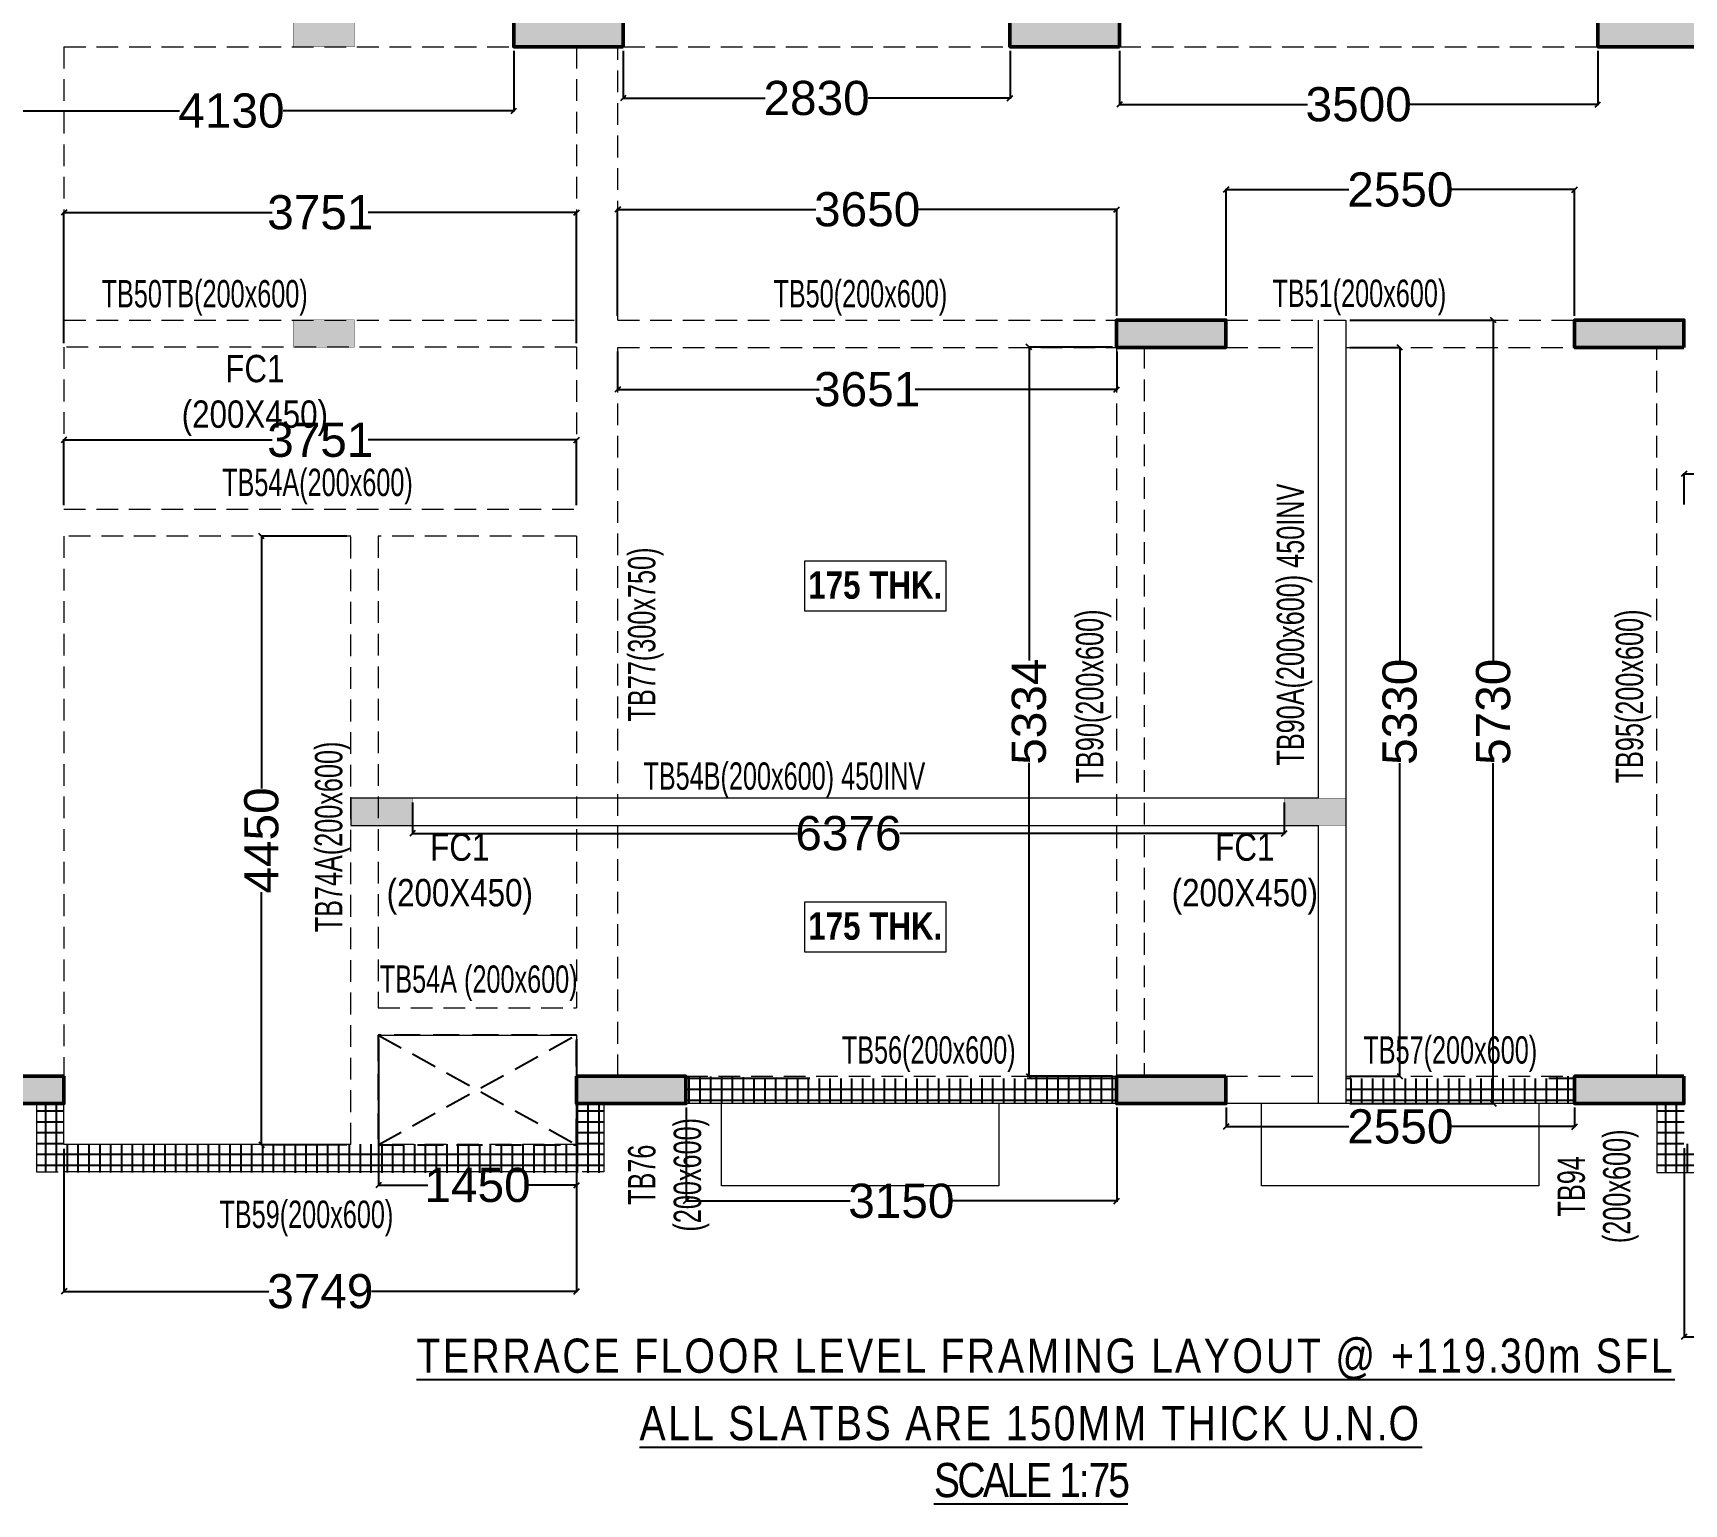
# Model space of a CAD drawing. Header units: millimetres. Extents: x 985 to 38342, y 12 to 70744.
# Drawn here: x 13029 to 25105, y 20298 to 31057 of the extents above; entities that cross this region are included whole.
import ezdxf
from ezdxf.enums import TextEntityAlignment as Align

# ---------------------------------------------------------------- set-up
doc = ezdxf.new("R2010")
doc.units = ezdxf.units.MM
doc.linetypes.add('DASHED', pattern=[0.75, 0.5, -0.25])
doc.linetypes.add('HIDDEN', pattern=[9.525, 6.35, -3.175])
for name, color, linetype, lineweight in [('A-CLMN', 5, 'Continuous', 50), ('A-CONC-PATT', 253, 'Continuous', 0), ('S - BEAM', 7, 'Continuous', 13), ('S - BEAM TXT', 30, 'Continuous', 13), ('S - SLAB TXT', 2, 'Continuous', 13)]:
    doc.layers.add(name, color=color, linetype=linetype, lineweight=lineweight)
for name, color, linetype in [('A-HATCH', 8, 'Continuous'), ('BAND DETAILS', 2, 'Continuous'), ('NON STR WALL', 4, 'Continuous'), ('S-DIM', 8, 'Continuous'), ('SL-FW-HIDDEN', 1, 'Continuous'), ('sub title', 22, 'Continuous')]:
    doc.layers.add(name, color=color, linetype=linetype)
doc.styles.add('meera', font='swissc.ttf', dxfattribs={"height": 0.15})
doc.styles.add('S - GRID TXT', font='ARIALNB.TTF')
doc.styles.add('SD', font='ARIALNB.TTF')
doc.styles.add('SOBHA', font='arial.ttf')
doc.styles.add('TITLE', font='tahoma.ttf')
doc.dimstyles.new('S--20', dxfattribs={"dimscale": 20, "dimtxt": 12.5, "dimasz": 2, "dimexe": 0.25, "dimexo": 1.5, "dimgap": 0.1, "dimtad": 0, "dimdec": 0, "dimrnd": 0.0005, "dimzin": 0, "dimdsep": 46, "dimtxsty": 'SOBHA', "dimblk": 'OBLIQUE', "dimcen": 0.09, "dimclrd": 8, "dimclre": 8, "dimclrt": 4, "dimadec": 0, "dimazin": 0, "dimtfac": 1, "dimtdec": 0, "dimtofl": 0, "dimtmove": 0, "dimatfit": 3, "dimfxl": 0.18, "dimtolj": 1, "dimtzin": 0, "dimlwd": -1, "dimlwe": -1, "dimarcsym": 0})
pattern_1 = [(0, (-329675.86, 2225829.38), (0, 79.375), []), (90, (-329675.86, 2225829.38), (-79.375, 5e-15), [])]

# ---------------------------------------------------------------- blocks, each defined once
blk = doc.blocks.new('*U52')
at = {"layer": 'SL-FW-HIDDEN', "linetype": 'HIDDEN', "ltscale": 30}
for p, q in [((802, 1450), (0, 0)), ((0, 1450), (802, 0))]:
    blk.add_line(p, q, dxfattribs=at)
blk.add_lwpolyline([(0, 1450), (802, 1450), (802, 0), (0, 0)], close=True, dxfattribs=at)
at = {"layer": 'SL-FW-HIDDEN', "linetype": 'DASHED', "ltscale": 250, "style": 'TITLE'}
blk.add_attdef('DECRIPTION', text='', height=125, dxfattribs=at).set_placement((960, 116), align=Align.MIDDLE_CENTER)
blk = doc.blocks.new('A$C1f563a89')
at = {"layer": 'S - BEAM', "linetype": 'HIDDEN', "ltscale": 25}
for p, q in [((1941, -30930, 1), (5231, -30930, 1)), ((1941, -30930, 1), (1941, -32930, 1)), ((5691, -30930, 1), (5691, -32930, 1)), ((5991, -32930, 1), (5991, -30930, 1)), ((6031, -30930, 1), (8860, -30930, 0)), ((9660, -30930, 1), (13161, -30930, 1)), ((1941, -32930, 1), (5691, -32930, 1)), ((5991, -32930, 1), (9641, -32930, 1)), ((10441, -32930, 1), (12991, -32930, 1)), ((1941, -33127, 1), (1941, -34313, 1)), ((5691, -33127, 1), (1941, -33127, 1)), ((5691, -33127, 1), (5691, -33130, 1)), ((5691, -33130, 1), (5691, -34313, 1)), ((5991, -33130, 1), (9641, -33130, 1)), ((5991, -38460, 1), (5991, -33130, 1)), ((9641, -38460, 1), (9641, -33126, 1)), ((9841, -33126, 1), (9841, -38460, 1)), ((10441, -33130, 1), (11117, -33130, 1)), ((11317, -33130, 1), (12991, -33130, 1)), ((13591, -38460, 1), (13591, -33130, 1)), ((1940, -34313, 1), (5691, -34313, 1)), ((4040, -34510, 0), (1940, -34510, 1)), ((1941, -34510, 1), (1941, -38460, 1)), ((5691, -34510, 1), (4240, -34510, 0)), ((5691, -38159, 1), (5691, -38460, 1)), ((6491, -38460, 1), (9641, -38460, 1)), ((10440, -38460, 1), (11117, -38460, 1)), ((11317, -38460, 1), (12991, -38460, 1)), ((5691, -38960, 1), (5691, -38660, 1)), ((5691, -38960, 1), (4240, -38960, 0)), ((1740, -39160, 1), (1941, -39160, 1)), ((5891, -39160, 1), (5691, -39160, 1))]:
    blk.add_line(p, q, dxfattribs=at)
at = {"layer": 'S - BEAM', "linetype": 'ByBlock', "ltscale": 25}
for p, q in [((11317, -32930, -1), (11317, -38660, 1)), ((11117, -38660, 1), (11117, -36627, -1)), ((1740, -38660, 1), (1740, -39160, 1)), ((1941, -38960, 1), (1941, -38660, 1)), ((5891, -38660, 1), (5891, -39160, 1)), ((9641, -38660, 1), (6491, -38660, 1)), ((12991, -38660, 1), (10440, -38660, 1)), ((13591, -38660, 1), (13591, -39165, 1)), ((4040, -38960, 0), (1941, -38960, 1)), ((5691, -39160, 1), (1941, -39160, 1)), ((13591, -39165, 1), (17740, -39168, 1))]:
    blk.add_line(p, q, dxfattribs=at)
for points, elevation in [([(11117, -36427), (11117, -32930)], -1), ([(11117, -36427), (4040, -36427), (4040, -36627), (11117, -36627), (11117, -36627)], -1), ([(4240, -38159), (4240, -38960)], 0), ([(4240, -38159), (4240, -38960)], 0), ([(4240, -38159), (5691, -38159)], 0)]:
    blk.add_lwpolyline(points, dxfattribs=dict(at, elevation=elevation))
at = {"layer": 'S - BEAM', "linetype": 'HIDDEN', "ltscale": 25}
for points, elevation in [([(4040, -38960), (4040, -34510)], 0), ([(4240, -34510), (4240, -37959)], 0), ([(5691, -34510), (5691, -37959)], 1), ([(4240, -37959), (5691, -37959)], 0)]:
    blk.add_lwpolyline(points, dxfattribs=dict(at, elevation=elevation))
at = {"layer": 'S - BEAM', "color": 7, "linetype": 'ByBlock', "elevation": 1}
for points in [[(8780, -38661), (8780, -39261), (6750, -39261), (6750, -38661)], [(12730, -38661), (12730, -39261), (10700, -39261), (10700, -38661)]]:
    blk.add_lwpolyline(points, dxfattribs=at)
at = {"layer": 'S - SLAB TXT', "color": 9, "elevation": 1}
for points in [[(7358, -35056), (8395, -35056), (8395, -34692), (7358, -34692)], [(7358, -37551), (8395, -37551), (8395, -37186), (7358, -37186)]]:
    blk.add_lwpolyline(points, close=True, dxfattribs=at)
at = {"layer": 'SL-FW-HIDDEN', "color": 3, "linetype": 'DASHED', "lineweight": 5, "ltscale": 30, "xscale": -1.000000000000021, "rotation": 90}
blk.add_blockref('*U52', (5690, -38159, 1), dxfattribs=at)
at = {"layer": 'S - BEAM TXT', "color": 1, "char_height": 200, "attachment_point": 8, "style": 'S - GRID TXT'}
for s, insert in [('{\\fSwis721 LtCn BT|b0|i0|c0|p34;\\W0.9;TB50TB(200x600)}', (2970, -32897, 2)), ('{\\fSwis721 LtCn BT|b0|i0|c0|p34;\\W0.9;TB54A(200x600)}', (3795, -34277, 1)), ('{\\fSwis721 LtCn BT|b0|i0|c0|p34;\\W0.9;TB54B(200x600) 450INV}', (7210, -36425, -3))]:
    blk.add_mtext(s, dxfattribs=dict(at, insert=insert))
at = {"layer": 'S - BEAM TXT', "char_height": 200, "attachment_point": 8, "style": 'S - GRID TXT'}
for s, insert in [('{\\fSwis721 LtCn BT|b0|i0|c0|p34;\\W0.9;TB50(200x600)}', (7766, -32897, 2)), ('{\\fSwis721 LtCn BT|b0|i0|c0|p34;\\W0.9;TB51(200x600)}', (11416, -32894, 2)), ('{\\fSwis721 LtCn BT|b0|i0|c0|p34;\\W0.9;TB54A (200x600)}', (4975, -37910, 1)), ('{\\fSwis721 LtCn BT|b0|i0|c0|p34;\\W0.9;TB56(200x600)}', (8266, -38428, 1)), ('{\\fSwis721 LtCn BT|b0|i0|c0|p34;\\W0.9;TB57(200x600)}', (12081, -38428, 1)), ('{\\fSwis721 LtCn BT|b0|i0|c0|p34;\\W0.9;TB59(200x600)}', (3714, -39630, 1))]:
    blk.add_mtext(s, dxfattribs=dict(at, insert=insert))
at = {"layer": 'S - BEAM TXT', "char_height": 200, "attachment_point": 8, "rotation": 90, "style": 'S - GRID TXT'}
for s, insert in [('{\\fSwis721 LtCn BT|b0|i0|c0|p34;\\W0.9;\\C1;TB90A(200x600) 450INV}', (11072, -35157, 1)), ('{\\fSwis721 LtCn BT|b0|i0|c0|p34;\\W0.9;TB77(300x750)}', (6327, -35229, 1)), ('{\\fSwis721 LtCn BT|b0|i0|c0|p34;\\W0.9;TB90(200x600)}', (9603, -35682, 1)), ('{\\fSwis721 LtCn BT|b0|i0|c0|p34;\\W0.9;TB95(200x600)}', (13552, -35682, 1)), ('{\\fSwis721 LtCn BT|b0|i0|c0|p34;\\W0.9;TB76\\P(200x600)}', (6661, -39181, 1)), ('{\\fSwis721 LtCn BT|b0|i0|c0|p34;\\W0.9;TB94\\P(200x600)}', (13459, -39265, 1))]:
    blk.add_mtext(s, dxfattribs=dict(at, insert=insert))
at = {"layer": 'S - BEAM TXT', "color": 1, "insert": (4037, -36710), "char_height": 200, "attachment_point": 8, "rotation": 90, "style": 'S - GRID TXT'}
blk.add_mtext('{\\fSwis721 LtCn BT|b0|i0|c0|p34;\\W0.9;TB74A(200x600)}', dxfattribs=at)
at = {"layer": 'S - SLAB TXT', "linetype": 'Continuous', "style": 'S - GRID TXT'}
for p in [(7385, -34968, 1), (7385, -37462, 1)]:
    blk.add_text('175 THK.', height=200, rotation=0.0107, dxfattribs=at).set_placement(p)
at = {"layer": 'sub title', "char_height": 250, "attachment_point": 2, "style": 'SD'}
for s, insert, width in [('{\\fArial Narrow|b0|i0|c0|p34;\\T1.1;\\LTERRACE FLOOR LEVEL FRAMING LAYOUT @ +119.30m SFL}', (9121, -40379, 0), 9068.79), ('{\\fArial Narrow|b0|i0|c0|p34;\\T1.1;\\LALL SLATBS ARE 150MM THICK U.N.O\\P\\T0.9;SCALE 1:75}', (9013, -40872, 0), 18596.5)]:
    blk.add_mtext(s, dxfattribs=dict(at, insert=insert, width=width))
blk = doc.blocks.new('TERRACE CL')
at = {"layer": 'A-CONC-PATT'}
h = blk.add_hatch(color=256, dxfattribs=at)
h.dxf.hatch_style = 1
h.paths.add_polyline_path([(6276, 7730), (6276, 7930), (5826, 7930), (5826, 7730), (6026, 7730), (6026, 7730)])
h = blk.add_hatch(color=256, dxfattribs=at)
h.dxf.hatch_style = 1
h.paths.add_polyline_path([(7440, 7930), (7440, 7730), (8240, 7730), (8240, 7930)])
h = blk.add_hatch(color=256, dxfattribs=at)
h.dxf.hatch_style = 1
h.paths.add_polyline_path([(11070, 7930), (11070, 7730), (11870, 7730), (11870, 7930)])
h = blk.add_hatch(color=256, dxfattribs=at)
h.dxf.hatch_style = 1
h.paths.add_polyline_path([(15370, 7930), (15370, 7730), (16170, 7730), (16170, 7930)])
h = blk.add_hatch(color=256, dxfattribs=at)
h.dxf.hatch_style = 1
h.paths.add_polyline_path([(6276, 5533), (6276, 5733), (5826, 5733), (5826, 5533), (6026, 5533), (6026, 5533)])
h = blk.add_hatch(color=256, dxfattribs=at)
h.dxf.hatch_style = 1
h.paths.add_polyline_path([(11850, 5730), (11850, 5530), (12650, 5530), (12650, 5730)])
h = blk.add_hatch(color=256, dxfattribs=at)
h.dxf.hatch_style = 1
h.paths.add_polyline_path([(15200, 5730), (15200, 5530), (16000, 5530), (16000, 5730)])
h = blk.add_hatch(color=256, dxfattribs=at)
h.dxf.hatch_style = 1
h.paths.add_polyline_path([(6700, 2033), (6700, 2232), (6250, 2232), (6250, 2032), (6450, 2032), (6450, 2033)])
h = blk.add_hatch(color=256, dxfattribs=at)
h.dxf.hatch_style = 1
h.paths.add_polyline_path([(13526, 2033), (13526, 2233), (13076, 2233), (13076, 2033), (13276, 2033), (13276, 2033)])
h = blk.add_hatch(color=256, dxfattribs=at)
h.dxf.hatch_style = 1
h.paths.add_polyline_path([(4150, 0), (4150, 200), (3350, 200), (3350, 0)])
h = blk.add_hatch(color=256, dxfattribs=at)
h.dxf.hatch_style = 1
h.paths.add_polyline_path([(8700, 0), (8700, 200), (7900, 200), (7900, 0)])
h = blk.add_hatch(color=256, dxfattribs=at)
h.dxf.hatch_style = 1
h.paths.add_polyline_path([(12650, 0), (12650, 200), (11850, 200), (11850, 0)])
h = blk.add_hatch(color=256, dxfattribs=at)
h.dxf.hatch_style = 1
h.paths.add_polyline_path([(16000, 0), (16000, 200), (15200, 200), (15200, 0)])
at = {"layer": 'A-CLMN', "color": 6, "const_width": 2, "elevation": -1}
for points in [[(5826, 7930), (5826, 7730), (6276, 7730), (6276, 7930)], [(5826, 5733), (5826, 5533), (6276, 5533), (6276, 5733)]]:
    blk.add_lwpolyline(points, close=True, dxfattribs=at)
at = {"layer": 'A-CLMN'}
for points in [[(8240, 7730), (7440, 7730), (7440, 7930), (8240, 7930)], [(11870, 7730), (11070, 7730), (11070, 7930), (11870, 7930)], [(16170, 7730), (15370, 7730), (15370, 7930), (16170, 7930)], [(11850, 5530), (12650, 5530), (12650, 5730), (11850, 5730)], [(16000, 5530), (15200, 5530), (15200, 5730), (16000, 5730)], [(4150, 200), (3350, 200), (3350, 0), (4150, 0)], [(16000, 200), (15200, 200), (15200, 0), (16000, 0)]]:
    blk.add_lwpolyline(points, close=True, dxfattribs=at)
for points, elevation in [([(7900, 200), (8700, 200), (8700, 0), (7900, 0)], 1), ([(12650, 200), (12650, 0), (11850, 0), (11850, 200)], 0)]:
    blk.add_lwpolyline(points, close=True, dxfattribs=dict(at, elevation=elevation))
at = {"layer": 'NON STR WALL', "color": 6, "linetype": 'ByBlock', "const_width": 2}
for points, elevation in [([(6700, 2233), (6700, 2033), (6250, 2033), (6250, 2233)], 0), ([(13526, 2233), (13526, 2033), (13076, 2033), (13076, 2233)], -1)]:
    blk.add_lwpolyline(points, close=True, dxfattribs=dict(at, elevation=elevation))
at = {"layer": 'NON STR WALL', "linetype": 'ByBlock', "char_height": 200, "attachment_point": 1, "style": 'meera'}
for insert in [(5089, 5476, -1), (6588, 1976, -2), (12330, 1976, -2)]:
    blk.add_mtext_dynamic_manual_height_columns('\\pxqc;FC1\\P(200X450)', width=915.33, gutter_width=0.75, heights=[0], dxfattribs=dict(at, insert=insert))
blk = doc.blocks.new('_Oblique')
at = {"color": 0, "linetype": 'ByBlock', "lineweight": -2}
blk.add_line((-0.5, -0.5), (0.5, 0.5), dxfattribs=at)
blk = doc.blocks.new('*D276')
at = {"layer": 'Defpoints', "color": 0, "linetype": 'ByBlock', "transparency": 16777216}
for p in [(17305, 28757, 0), (20955, 28757, 0), (20955, 28450)]:
    blk.add_point(p, dxfattribs=at)
at = {"layer": 'S-DIM', "color": 8, "transparency": 16777216}
for p, q in [((17305, 28727), (17305, 28445)), ((20955, 28727), (20955, 28445)), ((17305, 28450), (18779, 28450)), ((20955, 28450), (19481, 28450))]:
    blk.add_line(p, q, dxfattribs=at)
at = {"layer": 'S-DIM', "color": 8, "linetype": 'ByBlock', "transparency": 16777216, "xscale": 40, "yscale": 40, "zscale": 40, "rotation": 180}
blk.add_blockref('_Oblique', (17305, 28450), dxfattribs=at)
at = {"layer": 'S-DIM', "color": 8, "linetype": 'ByBlock', "transparency": 16777216, "xscale": 40, "yscale": 40, "zscale": 40}
blk.add_blockref('_Oblique', (20955, 28450), dxfattribs=at)
at = {"layer": 'S-DIM', "color": 4, "linetype": 'ByBlock', "transparency": 16777216, "insert": (19130, 28450), "char_height": 250, "attachment_point": 5, "style": 'SOBHA'}
blk.add_mtext('\\A1;3651', dxfattribs=at)
blk = doc.blocks.new('*D278')
at = {"layer": 'Defpoints', "color": 0, "linetype": 'ByBlock', "transparency": 16777216}
for p in [(13255, 29744), (13255, 28759), (17005, 28759)]:
    blk.add_point(p, dxfattribs=at)
at = {"layer": 'S-DIM', "color": 8, "transparency": 16777216}
for p, q in [((13255, 28789), (13255, 29749)), ((13255, 29744), (14779, 29744)), ((17005, 29744), (15481, 29744)), ((17005, 28789), (17005, 29749))]:
    blk.add_line(p, q, dxfattribs=at)
at = {"layer": 'S-DIM', "color": 8, "linetype": 'ByBlock', "transparency": 16777216, "xscale": 40, "yscale": 40, "zscale": 40, "rotation": 180}
blk.add_blockref('_Oblique', (13255, 29744), dxfattribs=at)
at = {"layer": 'S-DIM', "color": 8, "linetype": 'ByBlock', "transparency": 16777216, "xscale": 40, "yscale": 40, "zscale": 40}
blk.add_blockref('_Oblique', (17005, 29744), dxfattribs=at)
at = {"layer": 'S-DIM', "color": 4, "linetype": 'ByBlock', "transparency": 16777216, "insert": (15130, 29744), "char_height": 250, "attachment_point": 5, "style": 'SOBHA'}
blk.add_mtext('\\A1;3751', dxfattribs=at)
blk = doc.blocks.new('*D279')
at = {"layer": 'Defpoints', "color": 0, "linetype": 'ByBlock', "transparency": 16777216}
for p in [(17005, 28080), (13254, 27574), (17005, 27574)]:
    blk.add_point(p, dxfattribs=at)
at = {"layer": 'S-DIM', "color": 8, "transparency": 16777216}
for p, q in [((13254, 27604), (13254, 28085)), ((13254, 28080), (14779, 28080)), ((17005, 28080), (15481, 28080)), ((17005, 27604), (17005, 28085))]:
    blk.add_line(p, q, dxfattribs=at)
at = {"layer": 'S-DIM', "color": 8, "linetype": 'ByBlock', "transparency": 16777216, "xscale": 40, "yscale": 40, "zscale": 40, "rotation": 180}
blk.add_blockref('_Oblique', (13254, 28080), dxfattribs=at)
at = {"layer": 'S-DIM', "color": 8, "linetype": 'ByBlock', "transparency": 16777216, "xscale": 40, "yscale": 40, "zscale": 40}
blk.add_blockref('_Oblique', (17005, 28080), dxfattribs=at)
at = {"layer": 'S-DIM', "color": 4, "linetype": 'ByBlock', "transparency": 16777216, "insert": (15130, 28080), "char_height": 250, "attachment_point": 5, "style": 'SOBHA'}
blk.add_mtext('\\A1;3751', dxfattribs=at)
blk = doc.blocks.new('*D202')
at = {"layer": 'Defpoints', "color": 0, "linetype": 'ByBlock', "transparency": 16777216}
for p in [(15805, 25459, 0), (22181, 25459, -2), (22181, 25203)]:
    blk.add_point(p, dxfattribs=at)
at = {"layer": 'S-DIM', "color": 8, "transparency": 16777216}
for p, q in [((15805, 25429), (15805, 25198)), ((22181, 25429), (22181, 25198)), ((15805, 25203), (18617, 25203)), ((22181, 25203), (19369, 25203))]:
    blk.add_line(p, q, dxfattribs=at)
at = {"layer": 'S-DIM', "color": 8, "linetype": 'ByBlock', "transparency": 16777216, "xscale": 40, "yscale": 40, "zscale": 40, "rotation": 180}
blk.add_blockref('_Oblique', (15805, 25203), dxfattribs=at)
at = {"layer": 'S-DIM', "color": 8, "linetype": 'ByBlock', "transparency": 16777216, "xscale": 40, "yscale": 40, "zscale": 40}
blk.add_blockref('_Oblique', (22181, 25203), dxfattribs=at)
at = {"layer": 'S-DIM', "color": 4, "linetype": 'ByBlock', "transparency": 16777216, "insert": (18993, 25203), "char_height": 250, "attachment_point": 5, "style": 'SOBHA'}
blk.add_mtext('\\A1;6376', dxfattribs=at)
blk = doc.blocks.new('*D280')
at = {"layer": 'Defpoints', "color": 0, "linetype": 'ByBlock', "transparency": 16777216}
for p in [(28855, 27832), (25105, 27578, 1), (28855, 27578, 1)]:
    blk.add_point(p, dxfattribs=at)
at = {"layer": 'S-DIM', "color": 8, "transparency": 16777216}
for p, q in [((25105, 27608), (25105, 27837)), ((25105, 27832), (26605, 27832)), ((28855, 27832), (27355, 27832)), ((28855, 27608), (28855, 27837))]:
    blk.add_line(p, q, dxfattribs=at)
at = {"layer": 'S-DIM', "color": 8, "linetype": 'ByBlock', "transparency": 16777216, "xscale": 40, "yscale": 40, "zscale": 40, "rotation": 180}
blk.add_blockref('_Oblique', (25105, 27832), dxfattribs=at)
at = {"layer": 'S-DIM', "color": 8, "linetype": 'ByBlock', "transparency": 16777216, "xscale": 40, "yscale": 40, "zscale": 40}
blk.add_blockref('_Oblique', (28855, 27832), dxfattribs=at)
at = {"layer": 'S-DIM', "color": 4, "linetype": 'ByBlock', "transparency": 16777216, "insert": (26980, 27832), "char_height": 250, "attachment_point": 5, "style": 'SOBHA'}
blk.add_mtext('\\A1;3750', dxfattribs=at)
blk = doc.blocks.new('*D285')
at = {"layer": 'Defpoints', "color": 0, "linetype": 'ByBlock', "transparency": 16777216}
for p in [(14700, 27377), (15355, 27377, 0), (15355, 22926, 0)]:
    blk.add_point(p, dxfattribs=at)
at = {"layer": 'S-DIM', "color": 8, "transparency": 16777216}
for p, q in [((15325, 27377), (14695, 27377)), ((14700, 27377), (14700, 25531)), ((14700, 22926), (14700, 24772)), ((15325, 22926), (14695, 22926))]:
    blk.add_line(p, q, dxfattribs=at)
at = {"layer": 'S-DIM', "color": 8, "linetype": 'ByBlock', "transparency": 16777216, "xscale": 40, "yscale": 40, "zscale": 40}
for p, rotation in [((14700, 27377), 90), ((14700, 22926), 270)]:
    blk.add_blockref('_Oblique', p, dxfattribs=dict(at, rotation=rotation))
at = {"layer": 'S-DIM', "color": 4, "linetype": 'ByBlock', "transparency": 16777216, "insert": (14700, 25151), "char_height": 250, "attachment_point": 5, "rotation": 90, "style": 'SOBHA'}
blk.add_mtext('\\A1;4450', dxfattribs=at)
blk = doc.blocks.new('*D212')
at = {"layer": 'Defpoints', "color": 0, "linetype": 'ByBlock', "transparency": 16777216}
for p in [(22631, 28757, 0), (23026, 28757), (22631, 23427, 0)]:
    blk.add_point(p, dxfattribs=at)
at = {"layer": 'S-DIM', "color": 8, "transparency": 16777216}
for p, q in [((22661, 28757), (23031, 28757)), ((23026, 28757), (23026, 26466)), ((23026, 23427), (23026, 25717)), ((22661, 23427), (23031, 23427))]:
    blk.add_line(p, q, dxfattribs=at)
at = {"layer": 'S-DIM', "color": 8, "linetype": 'ByBlock', "transparency": 16777216, "xscale": 40, "yscale": 40, "zscale": 40}
for p, rotation in [((23026, 28757), 90), ((23026, 23427), 270)]:
    blk.add_blockref('_Oblique', p, dxfattribs=dict(at, rotation=rotation))
at = {"layer": 'S-DIM', "color": 4, "linetype": 'ByBlock', "transparency": 16777216, "insert": (23026, 26092), "char_height": 250, "attachment_point": 5, "rotation": 90, "style": 'SOBHA'}
blk.add_mtext('\\A1;5330', dxfattribs=at)
blk = doc.blocks.new('*D223')
at = {"layer": 'Defpoints', "color": 0, "linetype": 'ByBlock', "transparency": 16777216}
for p in [(12415, 30957, 0), (16545, 30957, 0), (16545, 30488)]:
    blk.add_point(p, dxfattribs=at)
at = {"layer": 'S-DIM', "color": 8, "transparency": 16777216}
for p, q in [((12415, 30927), (12415, 30483)), ((16545, 30927), (16545, 30483)), ((12415, 30488), (14100, 30488)), ((16545, 30488), (14859, 30488))]:
    blk.add_line(p, q, dxfattribs=at)
at = {"layer": 'S-DIM', "color": 8, "linetype": 'ByBlock', "transparency": 16777216, "xscale": 40, "yscale": 40, "zscale": 40, "rotation": 180}
blk.add_blockref('_Oblique', (12415, 30488), dxfattribs=at)
at = {"layer": 'S-DIM', "color": 8, "linetype": 'ByBlock', "transparency": 16777216, "xscale": 40, "yscale": 40, "zscale": 40}
blk.add_blockref('_Oblique', (16545, 30488), dxfattribs=at)
at = {"layer": 'S-DIM', "color": 4, "linetype": 'ByBlock', "transparency": 16777216, "insert": (14480, 30488), "char_height": 250, "attachment_point": 5, "style": 'SOBHA'}
blk.add_mtext('\\A1;4130', dxfattribs=at)
blk = doc.blocks.new('*D308')
at = {"layer": 'Defpoints', "color": 0, "linetype": 'ByBlock', "transparency": 16777216}
for p in [(17345, 30957), (20175, 30957, 0), (20175, 30580)]:
    blk.add_point(p, dxfattribs=at)
at = {"layer": 'S-DIM', "color": 8, "transparency": 16777216}
for p, q in [((17345, 30927), (17345, 30575)), ((20175, 30927), (20175, 30575)), ((17345, 30580), (18383, 30580)), ((20175, 30580), (19137, 30580))]:
    blk.add_line(p, q, dxfattribs=at)
at = {"layer": 'S-DIM', "color": 8, "linetype": 'ByBlock', "transparency": 16777216, "xscale": 40, "yscale": 40, "zscale": 40, "rotation": 180}
blk.add_blockref('_Oblique', (17345, 30580), dxfattribs=at)
at = {"layer": 'S-DIM', "color": 8, "linetype": 'ByBlock', "transparency": 16777216, "xscale": 40, "yscale": 40, "zscale": 40}
blk.add_blockref('_Oblique', (20175, 30580), dxfattribs=at)
at = {"layer": 'S-DIM', "color": 4, "linetype": 'ByBlock', "transparency": 16777216, "insert": (18760, 30580), "char_height": 250, "attachment_point": 5, "style": 'SOBHA'}
blk.add_mtext('\\A1;2830', dxfattribs=at)
blk = doc.blocks.new('*D224')
at = {"layer": 'Defpoints', "color": 0, "linetype": 'ByBlock', "transparency": 16777216}
for p in [(20975, 30957, 0), (24475, 30957, 0), (24475, 30534)]:
    blk.add_point(p, dxfattribs=at)
at = {"layer": 'S-DIM', "color": 8, "transparency": 16777216}
for p, q in [((20975, 30927), (20975, 30529)), ((24475, 30927), (24475, 30529)), ((20975, 30534), (22350, 30534)), ((24475, 30534), (23099, 30534))]:
    blk.add_line(p, q, dxfattribs=at)
at = {"layer": 'S-DIM', "color": 8, "linetype": 'ByBlock', "transparency": 16777216, "xscale": 40, "yscale": 40, "zscale": 40, "rotation": 180}
blk.add_blockref('_Oblique', (20975, 30534), dxfattribs=at)
at = {"layer": 'S-DIM', "color": 8, "linetype": 'ByBlock', "transparency": 16777216, "xscale": 40, "yscale": 40, "zscale": 40}
blk.add_blockref('_Oblique', (24475, 30534), dxfattribs=at)
at = {"layer": 'S-DIM', "color": 4, "linetype": 'ByBlock', "transparency": 16777216, "insert": (22725, 30534), "char_height": 250, "attachment_point": 5, "style": 'SOBHA'}
blk.add_mtext('\\A1;3500', dxfattribs=at)
blk = doc.blocks.new('*D310')
at = {"layer": 'Defpoints', "color": 0, "linetype": 'ByBlock', "transparency": 16777216}
for p in [(20955, 29766), (17305, 28957, 0), (20955, 28957, 0)]:
    blk.add_point(p, dxfattribs=at)
at = {"layer": 'S-DIM', "color": 8, "transparency": 16777216}
for p, q in [((17305, 28987), (17305, 29771)), ((17305, 29766), (18755, 29766)), ((20955, 29766), (19505, 29766)), ((20955, 28987), (20955, 29771))]:
    blk.add_line(p, q, dxfattribs=at)
at = {"layer": 'S-DIM', "color": 8, "linetype": 'ByBlock', "transparency": 16777216, "xscale": 40, "yscale": 40, "zscale": 40, "rotation": 180}
blk.add_blockref('_Oblique', (17305, 29766), dxfattribs=at)
at = {"layer": 'S-DIM', "color": 8, "linetype": 'ByBlock', "transparency": 16777216, "xscale": 40, "yscale": 40, "zscale": 40}
blk.add_blockref('_Oblique', (20955, 29766), dxfattribs=at)
at = {"layer": 'S-DIM', "color": 4, "linetype": 'ByBlock', "transparency": 16777216, "insert": (19130, 29766), "char_height": 250, "attachment_point": 5, "style": 'SOBHA'}
blk.add_mtext('\\A1;3650', dxfattribs=at)
blk = doc.blocks.new('*D312')
at = {"layer": 'Defpoints', "color": 0, "linetype": 'ByBlock', "transparency": 16777216}
for p in [(24305, 29911), (21755, 28957, 0), (24305, 28957, 0)]:
    blk.add_point(p, dxfattribs=at)
at = {"layer": 'S-DIM', "color": 8, "transparency": 16777216}
for p, q in [((21755, 28987), (21755, 29916)), ((21755, 29911), (22653, 29911)), ((24305, 29911), (23407, 29911)), ((24305, 28987), (24305, 29916))]:
    blk.add_line(p, q, dxfattribs=at)
at = {"layer": 'S-DIM', "color": 8, "linetype": 'ByBlock', "transparency": 16777216, "xscale": 40, "yscale": 40, "zscale": 40, "rotation": 180}
blk.add_blockref('_Oblique', (21755, 29911), dxfattribs=at)
at = {"layer": 'S-DIM', "color": 8, "linetype": 'ByBlock', "transparency": 16777216, "xscale": 40, "yscale": 40, "zscale": 40}
blk.add_blockref('_Oblique', (24305, 29911), dxfattribs=at)
at = {"layer": 'S-DIM', "color": 4, "linetype": 'ByBlock', "transparency": 16777216, "insert": (23030, 29911), "char_height": 250, "attachment_point": 5, "style": 'SOBHA'}
blk.add_mtext('\\A1;2550', dxfattribs=at)
blk = doc.blocks.new('*D228')
at = {"layer": 'Defpoints', "color": 0, "linetype": 'ByBlock', "transparency": 16777216}
for p in [(15555, 23727, 0), (17005, 23728, 0), (17005, 22630)]:
    blk.add_point(p, dxfattribs=at)
at = {"layer": 'S-DIM', "color": 8, "transparency": 16777216}
for p, q in [((15555, 23697), (15555, 22625)), ((17005, 23698), (17005, 22625)), ((15555, 22630), (15916, 22630)), ((17005, 22630), (16643, 22630))]:
    blk.add_line(p, q, dxfattribs=at)
at = {"layer": 'S-DIM', "color": 8, "linetype": 'ByBlock', "transparency": 16777216, "xscale": 40, "yscale": 40, "zscale": 40, "rotation": 180}
blk.add_blockref('_Oblique', (15555, 22630), dxfattribs=at)
at = {"layer": 'S-DIM', "color": 8, "linetype": 'ByBlock', "transparency": 16777216, "xscale": 40, "yscale": 40, "zscale": 40}
blk.add_blockref('_Oblique', (17005, 22630), dxfattribs=at)
at = {"layer": 'S-DIM', "color": 4, "linetype": 'ByBlock', "transparency": 16777216, "insert": (16280, 22630), "char_height": 250, "attachment_point": 5, "style": 'SOBHA'}
blk.add_mtext('\\A1;1450', dxfattribs=at)
blk = doc.blocks.new('*D315')
at = {"layer": 'Defpoints', "color": 0, "linetype": 'ByBlock', "transparency": 16777216}
for p in [(17805, 23227), (20955, 23227, 0), (20955, 22514)]:
    blk.add_point(p, dxfattribs=at)
at = {"layer": 'S-DIM', "color": 8, "transparency": 16777216}
for p, q in [((17805, 23197), (17805, 22509)), ((20955, 23197), (20955, 22509)), ((17805, 22514), (19005, 22514)), ((20955, 22514), (19754, 22514))]:
    blk.add_line(p, q, dxfattribs=at)
at = {"layer": 'S-DIM', "color": 8, "linetype": 'ByBlock', "transparency": 16777216, "xscale": 40, "yscale": 40, "zscale": 40, "rotation": 180}
blk.add_blockref('_Oblique', (17805, 22514), dxfattribs=at)
at = {"layer": 'S-DIM', "color": 8, "linetype": 'ByBlock', "transparency": 16777216, "xscale": 40, "yscale": 40, "zscale": 40}
blk.add_blockref('_Oblique', (20955, 22514), dxfattribs=at)
at = {"layer": 'S-DIM', "color": 4, "linetype": 'ByBlock', "transparency": 16777216, "insert": (19380, 22514), "char_height": 250, "attachment_point": 5, "style": 'SOBHA'}
blk.add_mtext('\\A1;3150', dxfattribs=at)
blk = doc.blocks.new('*D316')
at = {"layer": 'Defpoints', "color": 0, "linetype": 'ByBlock', "transparency": 16777216}
for p in [(21755, 23227, 0), (24305, 23227), (24305, 23058)]:
    blk.add_point(p, dxfattribs=at)
at = {"layer": 'S-DIM', "color": 8, "transparency": 16777216}
for p, q in [((21755, 23197), (21755, 23053)), ((24305, 23197), (24305, 23053)), ((21755, 23058), (22653, 23058)), ((24305, 23058), (23407, 23058))]:
    blk.add_line(p, q, dxfattribs=at)
at = {"layer": 'S-DIM', "color": 8, "linetype": 'ByBlock', "transparency": 16777216, "xscale": 40, "yscale": 40, "zscale": 40, "rotation": 180}
blk.add_blockref('_Oblique', (21755, 23058), dxfattribs=at)
at = {"layer": 'S-DIM', "color": 8, "linetype": 'ByBlock', "transparency": 16777216, "xscale": 40, "yscale": 40, "zscale": 40}
blk.add_blockref('_Oblique', (24305, 23058), dxfattribs=at)
at = {"layer": 'S-DIM', "color": 4, "linetype": 'ByBlock', "transparency": 16777216, "insert": (23030, 23058), "char_height": 250, "attachment_point": 5, "style": 'SOBHA'}
blk.add_mtext('\\A1;2550', dxfattribs=at)
blk = doc.blocks.new('*D229')
at = {"layer": 'Defpoints', "color": 0, "linetype": 'ByBlock', "transparency": 16777216}
for p in [(13255, 22926, 0), (17005, 22926, 0), (17005, 21853)]:
    blk.add_point(p, dxfattribs=at)
at = {"layer": 'S-DIM', "color": 8, "transparency": 16777216}
for p, q in [((13255, 22896), (13255, 21848)), ((17005, 22896), (17005, 21848)), ((13255, 21853), (14754, 21853)), ((17005, 21853), (15505, 21853))]:
    blk.add_line(p, q, dxfattribs=at)
at = {"layer": 'S-DIM', "color": 8, "linetype": 'ByBlock', "transparency": 16777216, "xscale": 40, "yscale": 40, "zscale": 40, "rotation": 180}
blk.add_blockref('_Oblique', (13255, 21853), dxfattribs=at)
at = {"layer": 'S-DIM', "color": 8, "linetype": 'ByBlock', "transparency": 16777216, "xscale": 40, "yscale": 40, "zscale": 40}
blk.add_blockref('_Oblique', (17005, 21853), dxfattribs=at)
at = {"layer": 'S-DIM', "color": 4, "linetype": 'ByBlock', "transparency": 16777216, "insert": (15130, 21853), "char_height": 250, "attachment_point": 5, "style": 'SOBHA'}
blk.add_mtext('\\A1;3749', dxfattribs=at)
blk = doc.blocks.new('*D230')
at = {"layer": 'Defpoints', "color": 0, "linetype": 'ByBlock', "transparency": 16777216}
for p in [(25105, 22931, 0), (28855, 22929, 0), (28855, 21521)]:
    blk.add_point(p, dxfattribs=at)
at = {"layer": 'S-DIM', "color": 8, "transparency": 16777216}
for p, q in [((25105, 22901), (25105, 21516)), ((28855, 22899), (28855, 21516)), ((25105, 21521), (26605, 21521)), ((28855, 21521), (27354, 21521))]:
    blk.add_line(p, q, dxfattribs=at)
at = {"layer": 'S-DIM', "color": 8, "linetype": 'ByBlock', "transparency": 16777216, "xscale": 40, "yscale": 40, "zscale": 40, "rotation": 180}
blk.add_blockref('_Oblique', (25105, 21521), dxfattribs=at)
at = {"layer": 'S-DIM', "color": 8, "linetype": 'ByBlock', "transparency": 16777216, "xscale": 40, "yscale": 40, "zscale": 40}
blk.add_blockref('_Oblique', (28855, 21521), dxfattribs=at)
at = {"layer": 'S-DIM', "color": 4, "linetype": 'ByBlock', "transparency": 16777216, "insert": (26980, 21521), "char_height": 250, "attachment_point": 5, "style": 'SOBHA'}
blk.add_mtext('\\A1;3750', dxfattribs=at)
blk = doc.blocks.new('*D333')
at = {"layer": 'Defpoints', "color": 0, "linetype": 'ByBlock', "transparency": 16777216}
for p in [(20314, 28760), (20955, 28760), (20955, 23427)]:
    blk.add_point(p, dxfattribs=at)
at = {"layer": 'S-DIM', "color": 8, "transparency": 16777216}
for p, q in [((20925, 28760), (20309, 28760)), ((20314, 28760), (20314, 26468)), ((20314, 23427), (20314, 25719)), ((20925, 23427), (20309, 23427))]:
    blk.add_line(p, q, dxfattribs=at)
at = {"layer": 'S-DIM', "color": 8, "linetype": 'ByBlock', "transparency": 16777216, "xscale": 40, "yscale": 40, "zscale": 40}
for p, rotation in [((20314, 28760), 90), ((20314, 23427), 270)]:
    blk.add_blockref('_Oblique', p, dxfattribs=dict(at, rotation=rotation))
at = {"layer": 'S-DIM', "color": 4, "linetype": 'ByBlock', "transparency": 16777216, "insert": (20314, 26093), "char_height": 250, "attachment_point": 5, "rotation": 90, "style": 'SOBHA'}
blk.add_mtext('\\A1;5334', dxfattribs=at)
blk = doc.blocks.new('*D334')
at = {"layer": 'Defpoints', "color": 0, "linetype": 'ByBlock', "transparency": 16777216}
for p in [(22631, 28957, -2), (22631, 23227, 0), (23710, 23227)]:
    blk.add_point(p, dxfattribs=at)
at = {"layer": 'S-DIM', "color": 8, "transparency": 16777216}
for p, q in [((22661, 28957), (23715, 28957)), ((23710, 28957), (23710, 26466)), ((23710, 23227), (23710, 25717)), ((22661, 23227), (23715, 23227))]:
    blk.add_line(p, q, dxfattribs=at)
at = {"layer": 'S-DIM', "color": 8, "linetype": 'ByBlock', "transparency": 16777216, "xscale": 40, "yscale": 40, "zscale": 40}
for p, rotation in [((23710, 28957), 90), ((23710, 23227), 270)]:
    blk.add_blockref('_Oblique', p, dxfattribs=dict(at, rotation=rotation))
at = {"layer": 'S-DIM', "color": 4, "linetype": 'ByBlock', "transparency": 16777216, "insert": (23710, 26092), "char_height": 250, "attachment_point": 5, "rotation": 90, "style": 'SOBHA'}
blk.add_mtext('\\A1;5730', dxfattribs=at)

msp = doc.modelspace()

# ---------------------------------------------------------------- hatches: boundary and pattern name
at = {"layer": 'A-HATCH', "linetype": 'ByBlock'}
h = msp.add_hatch(dxfattribs=at)
h.set_pattern_fill('NET', color=8, scale=25)
h.set_pattern_definition(pattern_1)
h.paths.add_polyline_path([(20954.6, 23226.6), (20954.6, 23426.6), (20300.3, 23426.6), (20300.3, 23408.8), (18860, 23408.8), (17804.9, 23426.6), (17804.6, 23426.6), (17804.6, 23226.6)])
h.paths.add_polyline_path([(24304.6, 23226.6), (24304.6, 23426.6), (24115.1, 23426.6), (24115.1, 23408.8), (22674.7, 23408.8), (22630.8, 23426.6), (22630.8, 23226.6)])
h = msp.add_hatch(dxfattribs=at)
h.set_pattern_fill('NET', color=8, scale=25)
h.set_pattern_definition([(0, (-341525.79, 2225829.38), (0, 79.375), []), (90, (-341525.79, 2225829.38), (-79.375, 5e-15), [])])
h.paths.add_polyline_path([(13055.1, 23226.6), (13054.9, 22721.5), (17204.6, 22720.9), (17204.6, 23226.6), (17004.9, 23226.6), (17004.8, 22929.7), (13254.8, 22931.2), (13254.9, 23226.6)])
h = msp.add_hatch(dxfattribs=at)
h.set_pattern_fill('NET', color=8, scale=25)
h.set_pattern_definition(pattern_1)
h.paths.add_polyline_path([(24905, 23226.6), (24904.8, 22721.5), (29054.5, 22720.9), (29054.6, 23226.6), (28854.9, 23226.6), (28854.8, 22929.7), (25104.7, 22931.2), (25104.9, 23226.6)])

# ---------------------------------------------------------------- block references
at = {"layer": 'BAND DETAILS', "linetype": 'ByBlock'}
msp.add_blockref('TERRACE CL', (9104.6, 23226.6, -0.2), dxfattribs=at)
at = {"layer": 'S - BEAM', "color": 7, "linetype": 'ByBlock'}
msp.add_blockref('A$C1f563a89', (11314.1, 61886.6, -0.8), dxfattribs=at)

# ---------------------------------------------------------------- dimensions: what is measured, and where the dimension line sits
at = {"layer": 'S-DIM', "linetype": 'ByBlock'}
for base, p1, p2, picture, middle in [((16544.6, 30487.8), (12414.6, 30956.6, -0.2), (16544.6, 30956.6, -0.2), '*D223', (14479.6, 30487.8)), ((20174.6, 30580.2), (17344.7, 30956.6), (20174.6, 30956.6, -0.4), '*D308', (18759.6, 30580.2)), ((24474.6, 30533.9), (20974.6, 30956.6, -0.2), (24474.6, 30956.6, -0.2), '*D224', (22724.6, 30533.9)), ((24304.9, 29910.7), (21754.9, 28956.6, -0.2), (24304.9, 28956.6, -0.2), '*D312', (23029.9, 29910.7)), ((13254.8639, 29744.1734), (17005.3921, 28759.3071), (13254.8639, 28759.3071), '*D278', (15130.128, 29744.1734)), ((20954.9, 29766.1), (17304.6, 28956.6, -0.2), (20954.9, 28956.6, -0.2), '*D310', (19129.8, 29766.1)), ((20955.2, 28450.5), (17304.6, 28756.7, 0), (20955.2, 28756.6, -0.2), '*D276', (19129.9, 28450.5)), ((17004.9, 28080.4), (13254.3, 27573.9), (17004.9, 27573.9), '*D279', (15129.6, 28080.4)), ((28855, 27832.2), (25104.6, 27577.7, 0.6), (28855, 27577.7, 0.6), '*D280', (26979.8, 27832.2)), ((22180.9, 25202.5), (15804.6, 25459.3, -0.4), (22180.9, 25459.3, -1.5), '*D202', (18992.7, 25202.5)), ((17004.6, 22630), (15554.6, 23727.3, -0.4), (17004.6, 23727.9, 0), '*D228', (16279.6, 22630)), ((20954.6, 22513.6), (17804.9, 23226.6), (20954.6, 23226.6, -0.2), '*D315', (19379.7, 22513.6)), ((24304.9, 23058.1), (21754.6, 23226.6, -0.2), (24304.9, 23226.6), '*D316', (23029.7, 23058.1)), ((17004.6, 21852.6), (13255.3, 22926.3, 0.2), (17004.6, 22926.3, 0), '*D229', (15129.9, 21852.6)), ((28854.5, 21521), (25104.6, 22931.2, 0.4), (28854.5, 22928.7, 0.4), '*D230', (26979.6, 21521))]:
    dim = msp.add_linear_dim(base=base, p1=p1, p2=p2, dimstyle='S--20', dxfattribs=at)
    dim.commit()
    dim.dimension.update_dxf_attribs({"geometry": picture, "text_midpoint": middle})
for base, p1, p2, picture, middle in [((23710.1, 23226.6), (22630.8, 28956.6, -1.5), (22630.8, 23226.6, -0.1), '*D334', (23710.1, 26091.6)), ((20313.9, 28760.3), (20955, 23426.6), (20955.2, 28760.3), '*D333', (20313.9, 26093.5)), ((23025.5, 28756.6), (22630.8, 23426.6, -0.1), (22630.8, 28756.6, -0.2), '*D212', (23025.5, 26091.6)), ((14699.6, 27376.6), (15354.6, 22926.3, -0.4), (15354.6, 27376.6, -0.4), '*D285', (14699.6, 25151.4))]:
    dim = msp.add_linear_dim(base=base, p1=p1, p2=p2, angle=90, dimstyle='S--20', dxfattribs=at)
    dim.commit()
    dim.dimension.update_dxf_attribs({"geometry": picture, "text_midpoint": middle})

doc.saveas('drawing.dxf')
